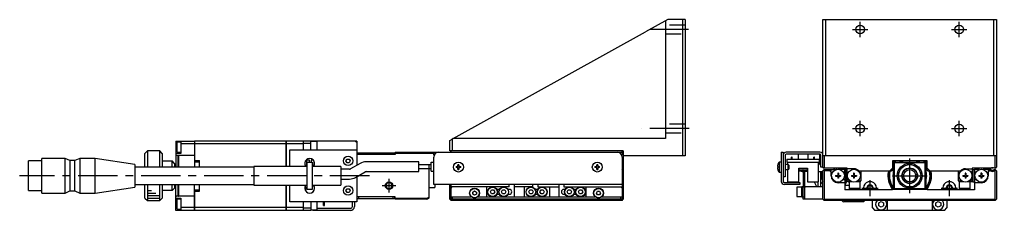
# Model space of a CAD drawing. Extents: x 0 to 808, y -8 to 686.
# Drawn here: x 414.1 to 808.2, y 310.1 to 387.1 of the extents above; entities that cross this region are included whole.
import ezdxf

# ---------------------------------------------------------------- set-up
doc = ezdxf.new("R2010")
doc.units = 0
doc.header["$LTSCALE"] = 0.5
doc.linetypes.add('CENTER', pattern=[50.8, 31.75, -6.35, 6.35, -6.35])
doc.linetypes.add('DASHED', pattern=[19.05, 12.7, -6.35])
for name, color, linetype in [('MSM_CENTER', 1, 'CENTER'), ('MSM_CONTINUOUS', 7, 'CONTINUOUS'), ('MSM_DASHED', 4, 'DASHED'), ('MSM_NARROW', 5, 'CONTINUOUS')]:
    doc.layers.add(name, color=color, linetype=linetype)

msp = doc.modelspace()

# ---------------------------------------------------------------- linework, layer by layer
at = {"layer": 'MSM_CENTER'}
for p, q in [((753.18, 380.02), (753.18, 386.22)), ((793.18, 380.02), (793.18, 386.22)), ((683.95, 383.12), (668.44, 383.12)), ((750.08, 383.12), (756.28, 383.12)), ((790.08, 383.12), (796.28, 383.12)), ((684.22, 343.12), (665.16, 343.12)), ((750.08, 343.12), (756.28, 343.12)), ((753.18, 340.02), (753.18, 346.22)), ((790.08, 343.12), (796.28, 343.12)), ((793.18, 340.02), (793.18, 346.22)), ((773.18, 317.12), (773.18, 331.12)), ((555.21, 324.12), (414.11, 324.12)), ((766.18, 324.12), (780.18, 324.12)), ((560.36, 320.12), (565.96, 320.12)), ((563.16, 317.32), (563.16, 322.92)), ((757.18, 315.87), (757.18, 322.37)), ((789.18, 315.87), (789.18, 322.37)), ((753.93, 319.12), (760.43, 319.12)), ((785.93, 319.12), (792.43, 319.12))]:
    msp.add_line(p, q, dxfattribs=at)
at = {"layer": 'MSM_CONTINUOUS'}
for p, q in [((675.66, 387.12), (666.66, 382.13)), ((674.66, 386.56), (674.66, 339.12)), ((682.66, 387.12), (675.66, 387.12)), ((681.66, 332.12), (681.66, 387.12)), ((682.66, 387.12), (682.66, 332.12)), ((738.18, 387.12), (808.18, 387.12)), ((738.18, 327.62), (738.18, 387.12)), ((739.18, 387.12), (739.18, 332.12)), ((807.18, 332.12), (807.18, 387.12)), ((808.18, 387.12), (808.18, 327.62)), ((589.06, 339.12), (666.66, 382.13)), ((589.06, 339.12), (588.66, 338.89)), ((674.66, 339.12), (589.06, 339.12)), ((477.16, 338.12), (477.16, 327.62)), ((477.16, 338.12), (484.66, 338.12)), ((477.66, 333.62), (477.66, 337.62)), ((479.16, 337.62), (477.66, 337.62)), ((479.16, 338.12), (479.16, 333.12)), ((484.66, 336.96), (479.16, 336.96)), ((484.66, 338.12), (484.66, 327.62)), ((484.66, 338.11), (484.71, 338.11)), ((484.66, 336.96), (484.71, 336.96)), ((484.71, 338.12), (484.71, 329.77)), ((521.66, 338.12), (484.71, 338.12)), ((521.66, 336.96), (484.71, 336.96)), ((521.66, 327.87), (521.66, 338.12)), ((521.66, 338.11), (521.71, 338.11)), ((521.66, 336.96), (521.71, 336.96)), ((521.71, 338.12), (521.71, 327.87)), ((550.16, 338.12), (521.71, 338.12)), ((528.66, 336.96), (521.71, 336.96)), ((528.66, 334.62), (528.66, 338.12)), ((531.66, 337.12), (528.66, 337.12)), ((531.66, 334.62), (531.66, 338.12)), ((534.16, 337.87), (531.66, 337.87)), ((534.16, 334.62), (534.16, 337.87)), ((549.66, 338.12), (550.16, 337.62)), ((550.16, 338.12), (550.16, 328.34)), ((587.66, 338.34), (588.66, 338.89)), ((587.66, 334.12), (587.66, 338.34)), ((588.66, 338.89), (588.66, 334.12)), ((423.16, 317.12), (423.16, 331.12)), ((432.46, 331.12), (423.16, 331.12)), ((432.46, 317.12), (432.46, 331.12)), ((434.46, 330.27), (432.46, 331.12)), ((438.46, 331.12), (436.46, 330.27)), ((438.46, 331.12), (438.46, 317.12)), ((444.66, 331.12), (438.46, 331.12)), ((444.66, 317.12), (444.66, 331.12)), ((460.66, 328.69), (444.66, 331.12)), ((465.66, 334.12), (464.66, 333.12)), ((464.66, 327.62), (464.66, 333.12)), ((465.66, 334.12), (465.66, 327.62)), ((470.66, 334.12), (465.66, 334.12)), ((470.66, 327.62), (470.66, 334.12)), ((471.66, 333.12), (470.66, 334.12)), ((471.66, 333.12), (471.66, 327.62)), ((477.16, 334.62), (477.66, 334.62)), ((479.16, 333.12), (477.16, 333.12)), ((477.36, 332.35), (477.16, 332.35)), ((477.36, 332.37), (477.36, 332.35)), ((477.36, 332.37), (478.16, 332.37)), ((477.66, 333.62), (479.16, 333.62)), ((478.16, 327.62), (478.16, 332.37)), ((478.16, 332.32), (478.21, 332.32)), ((478.21, 332.37), (478.21, 327.62)), ((478.21, 332.37), (484.66, 332.37)), ((523.16, 334.62), (550.16, 334.62)), ((523.16, 327.87), (523.16, 334.62)), ((565.66, 332.62), (550.16, 332.62)), ((550.36, 332.62), (550.36, 333.42)), ((550.36, 333.42), (565.36, 333.42)), ((550.86, 333.42), (550.86, 332.62)), ((564.86, 332.62), (564.86, 333.42)), ((565.36, 333.42), (565.36, 332.62)), ((565.66, 333.62), (565.66, 332.62)), ((565.66, 333.62), (657.16, 333.62)), ((581.16, 333.12), (565.66, 333.12)), ((581.16, 332.42), (581.16, 333.62)), ((581.16, 320.62), (581.16, 331.62)), ((657.66, 334.12), (587.66, 334.12)), ((588.01, 333.77), (587.86, 333.62)), ((588.36, 334.12), (588.01, 333.77)), ((588.16, 333.62), (588.01, 333.77)), ((657.31, 333.77), (656.96, 334.12)), ((657.31, 333.77), (657.16, 333.62)), ((657.16, 333.62), (657.16, 332.42)), ((657.16, 331.62), (657.16, 314.62)), ((657.66, 333.42), (657.31, 333.77)), ((657.66, 334.12), (657.66, 314.62)), ((682.66, 332.12), (657.66, 332.12)), ((721.38, 333.62), (721.38, 321.82)), ((721.38, 333.62), (722.18, 333.62)), ((722.18, 333.62), (722.18, 321.92)), ((722.98, 332.42), (722.98, 323.62)), ((736.98, 333.62), (723.38, 333.62)), ((736.98, 332.82), (723.38, 332.82)), ((725.81, 331.62), (725.56, 331.62)), ((725.56, 330.82), (725.56, 331.62)), ((725.81, 330.82), (725.81, 331.62)), ((728.18, 332.82), (728.18, 330.82)), ((732.18, 330.82), (732.18, 332.82)), ((734.81, 331.62), (734.56, 331.62)), ((734.56, 330.82), (734.56, 331.62)), ((734.81, 330.82), (734.81, 331.62)), ((736.88, 328.62), (736.88, 332.62)), ((737.33, 332.62), (736.88, 332.62)), ((737.38, 327.62), (737.38, 332.42)), ((808.18, 332.12), (738.18, 332.12)), ((738.68, 332.12), (738.68, 327.12)), ((807.68, 327.12), (807.68, 332.12)), ((417.66, 318.17), (417.66, 330.07)), ((423.16, 330.07), (417.66, 330.07)), ((434.46, 330.27), (434.46, 317.97)), ((436.46, 330.27), (434.46, 330.27)), ((436.46, 317.97), (436.46, 330.27)), ((460.66, 328.69), (460.66, 319.55)), ((508.66, 327.62), (460.66, 327.62)), ((471.66, 330.12), (475.66, 330.12)), ((475.66, 327.62), (475.66, 330.12)), ((476.66, 329.12), (475.66, 330.12)), ((476.66, 329.12), (476.66, 327.62)), ((484.66, 329.77), (486.66, 329.77)), ((484.71, 330.27), (486.66, 330.27)), ((486.66, 327.62), (486.66, 330.27)), ((508.66, 327.87), (508.66, 320.37)), ((530.16, 327.87), (508.66, 327.87)), ((531.08, 330.34), (529.83, 330.34)), ((529.83, 330.34), (529.83, 328.34)), ((529.83, 328.34), (530.16, 328.34)), ((530.16, 329.62), (532.16, 329.62)), ((530.16, 318.62), (530.16, 329.62)), ((531.08, 329.62), (531.08, 330.34)), ((532.74, 330.34), (531.74, 330.34)), ((531.74, 330.34), (531.74, 329.62)), ((532.16, 329.62), (532.16, 318.62)), ((532.16, 328.34), (532.99, 328.34)), ((543.66, 327.87), (532.16, 327.87)), ((532.99, 328.34), (532.99, 329.92)), ((543.66, 327.87), (543.66, 320.37)), ((545.79, 330.12), (546.22, 330.87)), ((546.22, 329.37), (545.79, 330.12)), ((546.22, 330.87), (547.09, 330.87)), ((547.09, 329.37), (546.22, 329.37)), ((547.09, 330.87), (547.52, 330.12)), ((547.52, 330.12), (547.09, 329.37)), ((551.46, 329.1), (547.66, 326.9)), ((575.16, 329.77), (553.96, 329.77)), ((575.16, 325.77), (575.16, 329.77)), ((580.16, 328.52), (575.16, 328.52)), ((579.16, 328.52), (579.16, 315.12)), ((580.16, 325.92), (580.16, 329.62)), ((580.16, 329.62), (581.16, 329.62)), ((590.23, 327.82), (590.96, 327.82)), ((590.96, 327.42), (590.23, 327.42)), ((590.96, 327.82), (590.96, 328.55)), ((590.96, 326.69), (590.96, 327.42)), ((591.36, 328.55), (591.36, 327.82)), ((591.36, 327.82), (592.08, 327.82)), ((591.36, 327.42), (591.36, 326.69)), ((592.08, 327.42), (591.36, 327.42)), ((646.23, 327.82), (646.96, 327.82)), ((646.96, 327.42), (646.23, 327.42)), ((646.96, 327.82), (646.96, 328.55)), ((646.96, 326.69), (646.96, 327.42)), ((647.36, 328.55), (647.36, 327.82)), ((647.36, 327.82), (648.08, 327.82)), ((647.36, 327.42), (647.36, 326.69)), ((648.08, 327.42), (647.36, 327.42)), ((657.16, 327.62), (657.66, 327.12)), ((657.66, 327.12), (657.16, 327.12)), ((719.79, 327.82), (719.93, 327.82)), ((719.93, 327.42), (719.79, 327.42)), ((719.93, 328.57), (719.93, 328.55)), ((719.93, 327.82), (719.93, 327.42)), ((720.48, 329.62), (720.48, 325.62)), ((721.38, 329.62), (720.48, 329.62)), ((724.18, 328.62), (722.98, 328.62)), ((723.68, 330.82), (723.68, 329.62)), ((723.68, 330.82), (736.68, 330.82)), ((723.68, 329.62), (736.68, 329.62)), ((723.93, 329.62), (723.93, 328.62)), ((724.18, 326.62), (724.18, 328.62)), ((724.38, 328.42), (724.18, 328.62)), ((724.38, 328.42), (724.38, 326.82)), ((728.43, 327.12), (731.93, 327.12)), ((728.43, 321.62), (728.43, 327.12)), ((731.93, 327.12), (731.93, 321.62)), ((736.43, 321.62), (736.43, 329.62)), ((736.68, 330.82), (736.68, 329.62)), ((736.88, 329.77), (736.68, 329.77)), ((736.88, 328.62), (737.38, 328.62)), ((738.18, 327.62), (737.38, 327.62)), ((738.18, 327.62), (738.68, 327.12)), ((747.98, 327.12), (738.68, 327.12)), ((742.91, 326.62), (742.91, 327.12)), ((745.68, 327.12), (745.68, 326.62)), ((746.18, 327.12), (746.18, 326.62)), ((747.18, 327.12), (747.18, 320.12)), ((747.98, 325.67), (747.98, 327.12)), ((764.97, 325.92), (766.18, 327.12)), ((780.18, 330.12), (766.18, 330.12)), ((766.18, 330.12), (766.18, 326.42)), ((766.68, 328.82), (767.48, 329.62)), ((766.68, 319.42), (766.68, 328.82)), ((766.98, 329.12), (766.98, 319.12)), ((779.18, 329.32), (767.18, 329.32)), ((767.48, 329.62), (778.88, 329.62)), ((778.88, 329.62), (779.18, 329.32)), ((779.38, 329.12), (779.18, 329.32)), ((779.38, 319.12), (779.38, 329.12)), ((779.38, 329.12), (779.68, 328.82)), ((779.68, 328.82), (779.68, 319.42)), ((780.18, 326.42), (780.18, 330.12)), ((780.18, 327.12), (781.39, 325.92)), ((806.68, 327.12), (798.38, 327.12)), ((798.38, 327.12), (798.38, 325.67)), ((806.68, 327.12), (806.68, 327.36)), ((807.68, 327.12), (807.24, 327.12)), ((807.68, 327.12), (808.18, 327.62)), ((547.16, 326.77), (543.66, 326.77)), ((549.66, 323.44), (553.46, 325.63)), ((550.16, 323.72), (550.16, 313.62)), ((553.96, 325.77), (575.16, 325.77)), ((575.16, 327.02), (580.16, 327.02)), ((580.16, 325.92), (581.16, 325.92)), ((657.66, 326.92), (657.16, 326.92)), ((657.26, 326.72), (657.16, 326.72)), ((657.66, 326.12), (657.16, 326.62)), ((657.41, 326.37), (657.16, 326.12)), ((657.56, 326.42), (657.56, 326.22)), ((719.93, 326.69), (719.93, 326.67)), ((720.48, 325.62), (721.38, 325.62)), ((722.98, 323.62), (722.18, 323.62)), ((722.98, 326.62), (724.18, 326.62)), ((723.93, 326.62), (723.93, 321.62)), ((724.18, 326.62), (724.38, 326.82)), ((731.93, 326.42), (728.43, 326.42)), ((731.93, 325.92), (728.43, 325.92)), ((731.93, 325.77), (730.18, 325.77)), ((730.18, 325.62), (730.68, 325.62)), ((730.18, 325.62), (730.18, 319.62)), ((730.68, 325.62), (730.68, 314.62)), ((736.43, 325.77), (738.18, 325.77)), ((737.18, 325.77), (737.18, 319.62)), ((738.68, 326.62), (738.18, 326.12)), ((738.18, 314.62), (738.18, 326.12)), ((738.68, 326.12), (738.43, 326.37)), ((738.68, 326.62), (743.57, 326.62)), ((738.68, 326.12), (738.68, 314.62)), ((740.98, 326.12), (738.68, 326.12)), ((741.48, 326.47), (740.98, 326.12)), ((740.98, 326.12), (741.48, 325.62)), ((741.48, 324.12), (741.48, 326.62)), ((743.28, 324.26), (744.08, 324.26)), ((743.28, 324.26), (743.28, 323.97)), ((743.28, 323.97), (744.08, 323.97)), ((743.81, 324.26), (743.81, 323.97)), ((744.43, 325.12), (744.14, 325.12)), ((744.14, 325.12), (744.14, 324.32)), ((744.14, 324.59), (744.43, 324.59)), ((744.14, 323.91), (744.14, 323.12)), ((744.14, 323.65), (744.43, 323.65)), ((744.43, 325.12), (744.43, 324.32)), ((744.43, 323.91), (744.43, 323.12)), ((744.49, 324.26), (745.28, 324.26)), ((744.49, 323.97), (745.28, 323.97)), ((744.75, 323.97), (744.75, 324.26)), ((746.98, 326.62), (744.99, 326.62)), ((745.28, 324.26), (745.28, 323.97)), ((746.98, 325.67), (746.72, 325.52)), ((746.98, 325.67), (746.98, 326.62)), ((747.18, 326.62), (747.78, 326.62)), ((747.78, 321.62), (747.78, 326.62)), ((750.68, 326.92), (747.98, 326.92)), ((747.98, 325.67), (748.2, 325.54)), ((749.68, 324.26), (750.48, 324.26)), ((749.68, 324.26), (749.68, 323.97)), ((749.68, 323.97), (750.48, 323.97)), ((750.21, 324.26), (750.21, 323.97)), ((750.83, 325.12), (750.54, 325.12)), ((750.54, 325.12), (750.54, 324.32)), ((750.54, 324.59), (750.83, 324.59)), ((750.54, 323.91), (750.54, 323.12)), ((750.54, 323.65), (750.83, 323.65)), ((750.83, 325.12), (750.83, 324.32)), ((750.83, 323.91), (750.83, 323.12)), ((750.89, 324.26), (751.68, 324.26)), ((750.89, 323.97), (751.68, 323.97)), ((751.15, 323.97), (751.15, 324.26)), ((751.68, 324.26), (751.68, 323.97)), ((765.68, 325.92), (752.83, 325.92)), ((753.48, 325.92), (753.48, 322.12)), ((766.18, 326.42), (765.68, 325.92)), ((780.68, 325.92), (780.18, 326.42)), ((793.54, 325.92), (780.68, 325.92)), ((792.88, 322.12), (792.88, 325.92)), ((794.68, 324.26), (795.48, 324.26)), ((794.68, 324.26), (794.68, 323.97)), ((794.68, 323.97), (795.48, 323.97)), ((795.21, 324.26), (795.21, 323.97)), ((795.83, 325.12), (795.54, 325.12)), ((795.54, 325.12), (795.54, 324.32)), ((795.54, 324.59), (795.83, 324.59)), ((795.54, 323.91), (795.54, 323.12)), ((795.54, 323.65), (795.83, 323.65)), ((795.68, 326.92), (798.38, 326.92)), ((795.83, 325.12), (795.83, 324.32)), ((795.83, 323.91), (795.83, 323.12)), ((795.89, 324.26), (796.68, 324.26)), ((795.89, 323.97), (796.68, 323.97)), ((796.15, 323.97), (796.15, 324.26)), ((796.68, 324.26), (796.68, 323.97)), ((798.38, 325.67), (798.16, 325.54)), ((798.58, 326.62), (799.18, 326.62)), ((798.58, 321.62), (798.58, 326.62)), ((799.18, 321.62), (799.18, 326.62)), ((799.38, 326.62), (799.38, 325.67)), ((801.37, 326.62), (799.38, 326.62)), ((799.38, 325.67), (799.64, 325.52)), ((801.08, 324.26), (801.88, 324.26)), ((801.08, 324.26), (801.08, 323.97)), ((801.08, 323.97), (801.88, 323.97)), ((801.61, 324.26), (801.61, 323.97)), ((802.23, 325.12), (801.94, 325.12)), ((801.94, 325.12), (801.94, 324.32)), ((801.94, 324.59), (802.23, 324.59)), ((801.94, 323.91), (801.94, 323.12)), ((801.94, 323.65), (802.23, 323.65)), ((802.23, 325.12), (802.23, 324.32)), ((802.23, 323.91), (802.23, 323.12)), ((802.29, 324.26), (803.08, 324.26)), ((802.29, 323.97), (803.08, 323.97)), ((802.55, 323.97), (802.55, 324.26)), ((805.92, 326.62), (802.79, 326.62)), ((803.08, 324.26), (803.08, 323.97)), ((804.88, 326.62), (804.88, 324.12)), ((805.38, 326.12), (804.88, 326.47)), ((804.88, 325.62), (805.38, 326.12)), ((805.75, 326.12), (805.38, 326.12)), ((805.75, 326.12), (805.92, 326.62)), ((807.41, 326.12), (807.24, 326.62)), ((807.24, 326.62), (807.68, 326.62)), ((807.68, 326.12), (807.41, 326.12)), ((807.68, 326.62), (808.18, 326.12)), ((807.93, 326.37), (807.68, 326.12)), ((807.68, 314.62), (807.68, 326.12)), ((808.18, 326.12), (808.18, 314.62)), ((444.66, 317.12), (460.66, 319.55)), ((460.66, 320.62), (508.66, 320.62)), ((464.66, 315.12), (464.66, 320.62)), ((465.66, 320.62), (465.66, 314.12)), ((470.66, 314.12), (470.66, 320.62)), ((471.66, 320.62), (471.66, 315.12)), ((475.66, 318.12), (475.66, 320.62)), ((476.66, 320.62), (476.66, 319.12)), ((477.16, 310.12), (477.16, 320.62)), ((478.16, 315.87), (478.16, 320.62)), ((478.21, 320.62), (478.21, 315.87)), ((484.66, 310.12), (484.66, 320.62)), ((486.66, 317.96), (486.66, 320.62)), ((508.66, 320.37), (530.16, 320.37)), ((521.66, 310.12), (521.66, 320.37)), ((521.71, 320.37), (521.71, 310.12)), ((523.16, 313.62), (523.16, 320.37)), ((529.47, 320.19), (529.66, 320.19)), ((529.66, 320.37), (529.66, 320.19)), ((532.16, 320.37), (543.66, 320.37)), ((543.66, 322.77), (547.16, 322.77)), ((579.16, 319.37), (581.66, 319.37)), ((657.16, 320.62), (581.16, 320.62)), ((581.66, 320.62), (581.66, 319.37)), ((587.66, 314.62), (587.66, 320.62)), ((588.16, 314.62), (588.16, 320.62)), ((588.16, 319.12), (588.66, 319.62)), ((611.66, 319.62), (588.16, 319.62)), ((602.66, 315.62), (602.66, 319.62)), ((611.66, 319.62), (611.66, 320.62)), ((613.66, 320.62), (613.66, 315.62)), ((621.16, 319.62), (613.66, 319.62)), ((617.86, 315.62), (617.86, 319.62)), ((621.16, 319.62), (621.16, 320.62)), ((623.16, 320.62), (623.16, 319.62)), ((623.16, 319.62), (631.66, 319.62)), ((627.86, 319.62), (627.86, 315.62)), ((631.66, 320.62), (631.66, 315.62)), ((633.66, 320.62), (633.66, 319.62)), ((633.66, 319.62), (657.16, 319.62)), ((642.66, 315.62), (642.66, 319.62)), ((656.66, 319.62), (657.16, 319.12)), ((728.88, 320.62), (722.58, 320.62)), ((722.68, 321.42), (728.88, 321.42)), ((723.93, 321.62), (728.43, 321.62)), ((727.68, 319.52), (727.68, 315.72)), ((729.68, 319.52), (727.68, 319.52)), ((728.88, 321.42), (728.88, 320.62)), ((729.68, 315.62), (729.68, 319.62)), ((738.18, 319.62), (729.68, 319.62)), ((730.18, 315.62), (730.18, 319.62)), ((730.68, 319.12), (731.18, 319.62)), ((731.93, 321.62), (732.93, 321.62)), ((732.93, 321.72), (735.43, 321.72)), ((732.93, 321.62), (732.93, 321.72)), ((733.73, 321.72), (733.73, 321.62)), ((733.73, 321.62), (734.63, 321.62)), ((734.11, 321.72), (734.11, 321.62)), ((734.26, 321.72), (734.26, 321.62)), ((734.63, 321.72), (734.63, 321.62)), ((735.43, 321.62), (735.43, 321.72)), ((735.43, 321.62), (736.43, 321.62)), ((736.18, 321.62), (736.18, 319.62)), ((744.43, 323.12), (744.14, 323.12)), ((746.98, 321.32), (744.28, 321.32)), ((746.72, 322.72), (746.98, 322.57)), ((746.98, 322.57), (746.98, 318.42)), ((748.73, 320.12), (746.98, 320.12)), ((747.18, 321.62), (747.78, 321.62)), ((747.98, 322.57), (748.2, 322.7)), ((747.98, 322.12), (747.98, 322.57)), ((747.98, 322.12), (749.02, 322.12)), ((747.98, 322.12), (748.48, 321.62)), ((749.97, 321.62), (748.48, 321.62)), ((748.73, 321.62), (748.73, 318.42)), ((750.83, 323.12), (750.54, 323.12)), ((753.23, 321.62), (751.39, 321.62)), ((752.34, 322.12), (753.48, 322.12)), ((752.98, 321.62), (753.48, 322.12)), ((753.18, 321.62), (753.18, 321.82)), ((753.23, 318.42), (753.23, 321.62)), ((767.48, 318.62), (766.68, 319.42)), ((770.02, 320.92), (770.21, 320.92)), ((770.43, 320.69), (770.21, 320.92)), ((770.43, 320.69), (770.26, 320.69)), ((770.43, 320.55), (770.43, 320.69)), ((776.16, 320.92), (775.93, 320.69)), ((776.1, 320.69), (775.93, 320.69)), ((775.93, 320.69), (775.93, 320.55)), ((775.93, 320.55), (775.93, 320.55)), ((776.16, 320.92), (776.34, 320.92)), ((779.68, 319.42), (779.38, 319.12)), ((792.88, 322.12), (793.38, 321.62)), ((792.88, 322.12), (794.02, 322.12)), ((794.97, 321.62), (793.13, 321.62)), ((793.13, 321.62), (793.13, 318.42)), ((793.18, 321.62), (793.18, 321.82)), ((795.83, 323.12), (795.54, 323.12)), ((797.88, 321.62), (796.39, 321.62)), ((797.34, 322.12), (798.38, 322.12)), ((797.63, 318.42), (797.63, 321.62)), ((797.88, 321.62), (798.38, 322.12)), ((798.38, 322.57), (798.16, 322.7)), ((798.38, 322.57), (798.38, 322.12)), ((798.58, 321.62), (799.18, 321.62)), ((799.64, 322.72), (799.38, 322.57)), ((799.38, 322.57), (799.38, 318.42)), ((802.08, 321.32), (799.38, 321.32)), ((802.23, 323.12), (801.94, 323.12)), ((417.66, 318.17), (423.16, 318.17)), ((423.16, 317.12), (432.46, 317.12)), ((432.46, 317.12), (434.46, 317.97)), ((434.46, 317.97), (436.46, 317.97)), ((436.46, 317.97), (438.46, 317.12)), ((438.46, 317.12), (444.66, 317.12)), ((475.66, 318.12), (471.66, 318.12)), ((475.66, 318.12), (476.66, 319.12)), ((477.16, 315.89), (477.36, 315.89)), ((477.36, 315.89), (477.36, 315.87)), ((478.16, 315.87), (477.36, 315.87)), ((478.16, 315.92), (478.21, 315.92)), ((484.66, 315.87), (478.21, 315.87)), ((484.66, 318.46), (486.66, 318.46)), ((484.71, 318.46), (484.71, 310.12)), ((484.71, 317.96), (486.66, 317.96)), ((529.66, 319.19), (529.16, 319.19)), ((529.2, 318.69), (529.66, 318.69)), ((529.66, 319.19), (529.66, 318.69)), ((532.16, 318.62), (530.16, 318.62)), ((545.79, 318.12), (546.22, 318.87)), ((546.22, 317.37), (545.79, 318.12)), ((546.22, 318.87), (547.09, 318.87)), ((547.09, 317.37), (546.22, 317.37)), ((547.09, 318.87), (547.52, 318.12)), ((547.52, 318.12), (547.09, 317.37)), ((565.66, 315.62), (550.16, 315.62)), ((550.36, 314.82), (550.36, 315.62)), ((550.86, 315.62), (550.86, 314.82)), ((564.86, 314.82), (564.86, 315.62)), ((565.36, 315.62), (565.36, 314.82)), ((565.66, 314.62), (565.66, 315.62)), ((578.54, 315.12), (579.16, 315.42)), ((588.16, 315.62), (596.33, 315.62)), ((588.66, 315.62), (588.66, 314.62)), ((596.91, 317.55), (597.66, 317.98)), ((596.91, 316.68), (596.91, 317.55)), ((597.66, 316.25), (596.91, 316.68)), ((597.66, 317.98), (598.41, 317.55)), ((598.41, 316.68), (597.66, 316.25)), ((598.41, 317.55), (598.41, 316.68)), ((598.98, 315.62), (646.33, 315.62)), ((604.04, 317.62), (604.47, 318.37)), ((604.47, 316.87), (604.04, 317.62)), ((604.47, 318.37), (605.34, 318.37)), ((605.34, 316.87), (604.47, 316.87)), ((605.34, 318.37), (605.77, 317.62)), ((605.77, 317.62), (605.34, 316.87)), ((607.67, 318.62), (606.64, 318.62)), ((606.64, 316.62), (607.67, 316.62)), ((608.54, 317.62), (608.97, 318.37)), ((608.97, 316.87), (608.54, 317.62)), ((608.97, 318.37), (609.84, 318.37)), ((609.84, 316.87), (608.97, 316.87)), ((609.84, 318.37), (610.27, 317.62)), ((610.27, 317.62), (609.84, 316.87)), ((611.66, 318.62), (611.14, 318.62)), ((611.14, 316.62), (611.66, 316.62)), ((619.54, 317.62), (619.97, 318.37)), ((619.97, 316.87), (619.54, 317.62)), ((619.97, 318.37), (620.84, 318.37)), ((620.84, 316.87), (619.97, 316.87)), ((620.84, 318.37), (621.27, 317.62)), ((621.27, 317.62), (620.84, 316.87)), ((623.17, 318.62), (622.14, 318.62)), ((622.14, 316.62), (623.17, 316.62)), ((624.04, 317.62), (624.47, 318.37)), ((624.47, 316.87), (624.04, 317.62)), ((624.47, 318.37), (625.34, 318.37)), ((625.34, 316.87), (624.47, 316.87)), ((625.34, 318.37), (625.77, 317.62)), ((625.77, 317.62), (625.34, 316.87)), ((634.17, 318.62), (633.66, 318.62)), ((633.66, 316.62), (634.17, 316.62)), ((635.04, 317.62), (635.47, 318.37)), ((635.47, 316.87), (635.04, 317.62)), ((635.47, 318.37), (636.34, 318.37)), ((636.34, 316.87), (635.47, 316.87)), ((636.34, 318.37), (636.77, 317.62)), ((636.77, 317.62), (636.34, 316.87)), ((638.67, 318.62), (637.64, 318.62)), ((637.64, 316.62), (638.67, 316.62)), ((639.54, 317.62), (639.97, 318.37)), ((639.97, 316.87), (639.54, 317.62)), ((639.97, 318.37), (640.84, 318.37)), ((640.84, 316.87), (639.97, 316.87)), ((640.84, 318.37), (641.27, 317.62)), ((641.27, 317.62), (640.84, 316.87)), ((646.79, 317.12), (647.22, 317.87)), ((647.22, 316.37), (646.79, 317.12)), ((647.22, 317.87), (648.09, 317.87)), ((648.09, 316.37), (647.22, 316.37)), ((648.09, 317.87), (648.52, 317.12)), ((648.52, 317.12), (648.09, 316.37)), ((648.98, 315.62), (657.16, 315.62)), ((656.66, 314.62), (656.66, 315.62)), ((727.68, 315.72), (729.68, 315.72)), ((729.68, 315.62), (730.68, 315.62)), ((730.18, 314.62), (730.18, 315.62)), ((766.18, 318.42), (746.98, 318.42)), ((748.73, 319.12), (753.23, 319.12)), ((766.18, 318.42), (766.18, 318.62)), ((780.18, 318.62), (766.18, 318.62)), ((767.18, 318.92), (779.18, 318.92)), ((779.18, 318.92), (778.88, 318.62)), ((779.18, 318.92), (779.38, 319.12)), ((780.18, 318.42), (780.18, 318.62)), ((799.38, 318.42), (780.18, 318.42)), ((793.13, 319.12), (797.63, 319.12)), ((464.66, 315.12), (465.66, 314.12)), ((465.66, 314.12), (470.66, 314.12)), ((470.66, 314.12), (471.66, 315.12)), ((477.16, 315.12), (479.16, 315.12)), ((477.16, 313.62), (477.66, 313.62)), ((477.66, 310.62), (477.66, 314.62)), ((479.16, 314.62), (477.66, 314.62)), ((479.16, 315.12), (479.16, 310.12)), ((550.16, 313.62), (523.16, 313.62)), ((528.66, 310.12), (528.66, 313.62)), ((531.66, 313.62), (531.66, 310.12)), ((534.16, 310.37), (534.16, 313.62)), ((536.66, 312.12), (536.66, 313.62)), ((536.66, 312.12), (537.16, 312.12)), ((537.16, 312.12), (537.16, 313.62)), ((548.36, 311.72), (548.36, 313.62)), ((549.16, 313.62), (549.16, 311.72)), ((565.36, 314.82), (550.16, 314.82)), ((565.66, 315.12), (578.54, 315.12)), ((578.66, 314.62), (565.66, 314.62)), ((578.04, 314.62), (578.54, 315.12)), ((579.16, 315.12), (578.66, 314.62)), ((587.66, 314.62), (588.16, 314.12)), ((587.91, 314.37), (588.16, 314.62)), ((657.16, 314.62), (588.16, 314.62)), ((657.16, 314.12), (588.16, 314.12)), ((657.16, 314.62), (657.41, 314.37)), ((657.16, 314.12), (657.66, 314.62)), ((738.18, 314.62), (730.18, 314.62)), ((738.18, 314.62), (738.68, 314.12)), ((738.43, 314.37), (738.68, 314.62)), ((738.68, 314.62), (807.68, 314.62)), ((807.68, 314.12), (738.68, 314.12)), ((754.68, 313.62), (746.68, 313.62)), ((754.68, 314.12), (754.68, 313.62)), ((758.18, 311.12), (758.18, 314.12)), ((760.68, 313.19), (761.68, 313.77)), ((760.68, 312.04), (760.68, 313.19)), ((761.68, 311.46), (760.68, 312.04)), ((761.68, 313.77), (762.68, 313.19)), ((762.68, 312.04), (761.68, 311.46)), ((762.68, 313.19), (762.68, 312.04)), ((764.18, 310.12), (764.18, 314.12)), ((782.18, 314.12), (782.18, 310.12)), ((783.68, 313.19), (784.68, 313.77)), ((783.68, 312.04), (783.68, 313.19)), ((784.68, 311.46), (783.68, 312.04)), ((784.68, 313.77), (785.68, 313.19)), ((785.68, 312.04), (784.68, 311.46)), ((785.68, 313.19), (785.68, 312.04)), ((788.18, 314.12), (788.18, 311.12)), ((807.68, 314.62), (807.93, 314.37)), ((808.18, 314.62), (807.68, 314.12)), ((484.66, 310.12), (477.16, 310.12)), ((477.66, 310.62), (479.16, 310.62)), ((484.66, 311.27), (479.16, 311.27)), ((484.66, 311.28), (484.71, 311.28)), ((484.66, 310.13), (484.71, 310.13)), ((521.66, 311.27), (484.71, 311.27)), ((521.66, 310.12), (484.71, 310.12)), ((521.66, 311.28), (521.71, 311.28)), ((521.66, 310.13), (521.71, 310.13)), ((528.66, 311.27), (521.71, 311.27)), ((531.66, 310.12), (521.71, 310.12)), ((528.66, 311.12), (531.66, 311.12)), ((531.66, 310.37), (534.16, 310.37)), ((532.36, 310.12), (532.36, 310.37)), ((547.56, 310.12), (532.36, 310.12)), ((532.86, 310.37), (532.86, 310.12)), ((547.56, 310.92), (534.16, 310.92)), ((758.18, 311.12), (759.18, 310.12)), ((764.18, 310.12), (759.18, 310.12)), ((782.18, 310.12), (764.18, 310.12)), ((787.18, 310.12), (782.18, 310.12)), ((787.18, 310.12), (788.18, 311.12))]:
    msp.add_line(p, q, dxfattribs=at)
for centre, radius in [((753.18, 383.12), 1.75), ((793.18, 383.12), 1.75), ((753.18, 343.12), 1.75), ((793.18, 343.12), 1.75), ((546.66, 330.12), 1.9), ((591.16, 327.62), 2), ((647.16, 327.62), 2), ((773.18, 324.12), 5), ((773.18, 324.12), 4.5), ((773.18, 324.12), 3.15), ((773.18, 324.12), 3), ((744.28, 324.12), 2.6), ((750.68, 324.12), 2.6), ((795.68, 324.12), 2.6), ((802.08, 324.12), 2.6), ((546.66, 318.12), 1.9), ((604.91, 317.62), 2), ((604.91, 317.62), 1.9), ((609.41, 317.62), 2), ((609.41, 317.62), 1.9), ((620.41, 317.62), 2), ((620.41, 317.62), 1.9), ((624.91, 317.62), 2), ((624.91, 317.62), 1.9), ((635.91, 317.62), 2), ((635.91, 317.62), 1.9), ((640.41, 317.62), 2), ((640.41, 317.62), 1.9), ((597.66, 317.12), 2), ((597.66, 317.12), 1.9), ((647.66, 317.12), 2), ((647.66, 317.12), 1.9)]:
    msp.add_circle(centre, radius, dxfattribs=at)
at = {"layer": 'MSM_CONTINUOUS', "extrusion": (0, 0, -1)}
msp.add_circle((-563.16, 320.12), 1.23, dxfattribs=at)
at = {"layer": 'MSM_CONTINUOUS'}
for centre, radius, start, end in [((531.16, 329.12), 2, 321.3178, 218.6822), ((583.16, 331.62), 2, 90, 180), ((655.16, 331.62), 2, 0, 90), ((723.38, 332.42), 1.2, 90, 180), ((723.38, 332.42), 0.4, 90, 180), ((736.98, 332.42), 1.2, 0, 90), ((736.98, 332.42), 0.4, 0, 90), ((553.96, 324.77), 5, 90, 120), ((591.16, 327.62), 0.95, 167.8468, 192.1532), ((591.16, 327.62), 0.435, 152.6335, 207.3665), ((591.16, 327.62), 0.95, 77.8468, 102.1532), ((591.16, 327.62), 0.435, 62.6335, 117.3665), ((591.16, 327.62), 0.435, 242.6335, 297.3665), ((591.16, 327.62), 0.435, 332.6335, 27.3665), ((591.16, 327.62), 0.95, 347.8468, 12.1532), ((647.16, 327.62), 0.95, 167.8468, 192.1532), ((647.16, 327.62), 0.435, 152.6335, 207.3665), ((647.16, 327.62), 0.95, 77.8468, 102.1532), ((647.16, 327.62), 0.435, 62.6335, 117.3665), ((647.16, 327.62), 0.435, 242.6335, 297.3665), ((647.16, 327.62), 0.435, 332.6335, 27.3665), ((647.16, 327.62), 0.95, 347.8468, 12.1532), ((722.98, 327.62), 3.19, 163.0947, 176.4097), ((722.98, 327.62), 3.19, 183.5903, 196.9053), ((722.98, 327.62), 3.2, 141.3178, 162.73), ((728.68, 327.22), 0.25, 203.5782, 336.4218), ((730.18, 327.22), 0.25, 203.5782, 336.4218), ((731.68, 327.22), 0.25, 203.5782, 336.4218), ((740.91, 327.77), 2, 324.9004, 341.0344), ((741.18, 324.12), 3.75, 43.3295, 53.1301), ((741.18, 324.12), 4.57, 33.1038, 41.0301), ((741.18, 324.12), 7, 20.9248, 25.3769), ((773.18, 324.12), 8.2, 132.9703, 148.6119), ((773.18, 324.12), 9, 138.1897, 141.0576), ((773.18, 324.12), 8.8, 137.0141, 142.6982), ((773.18, 324.12), 8.5, 135.0991, 145.4397), ((773.18, 324.12), 6.8, 118.0725, 126.0189), ((773.18, 324.12), 6.5, 112.6199, 122.2042), ((773.18, 324.12), 6.5, 57.7958, 67.3801), ((773.18, 324.12), 6.8, 53.9811, 61.9275), ((773.18, 324.12), 8.2, 31.3881, 47.0297), ((773.18, 324.12), 8.5, 34.5603, 44.9009), ((773.18, 324.12), 8.8, 37.3018, 42.9859), ((773.18, 324.12), 9, 38.9424, 41.8103), ((806.58, 326.37), 1, 48.5904, 131.4096), ((547.16, 327.77), 1, 270, 300), ((547.16, 327.77), 5, 270, 300), ((553.96, 324.77), 1, 90, 120), ((591.16, 327.62), 0.95, 257.8468, 282.1532), ((647.16, 327.62), 0.95, 257.8468, 282.1532), ((657.26, 326.42), 0.3, 0, 90), ((722.98, 327.62), 3.2, 197.27, 218.6822), ((730.18, 327.77), 2, 247.6684, 292.3316), ((741.18, 324.12), 3.75, 153.8961, 216.8699), ((744.28, 324.12), 2.8, 180, 270), ((744.08, 324.32), 0.06, 270, 0), ((744.08, 323.91), 0.06, 0, 90), ((744.49, 324.32), 0.06, 180, 270), ((744.49, 323.91), 0.06, 90, 180), ((747.48, 324.12), 1.59, 100.8931, 126.1972), ((747.6, 324), 1.75, 120, 127.006), ((741.18, 324.12), 7, 13.7291, 19.463), ((747.48, 324.12), 1.59, 53.8028, 79.1069), ((747.37, 324), 1.75, 52.994, 61.3783), ((750.48, 324.32), 0.06, 270, 0), ((750.48, 323.91), 0.06, 0, 90), ((750.68, 324.12), 2.8, 40.0052, 90), ((750.89, 324.32), 0.06, 180, 270), ((750.89, 323.91), 0.06, 90, 180), ((773.18, 324.12), 8.8, 168.1971, 218.6822), ((773.18, 324.12), 8.5, 167.7742, 220.3202), ((773.18, 324.12), 8.2, 167.3196, 222.1236), ((773.18, 324.12), 6.8, 162.9174, 197.0826), ((773.18, 324.12), 8.2, 317.8764, 12.6804), ((773.18, 324.12), 8.5, 319.6798, 12.2258), ((773.18, 324.12), 6.8, 342.9174, 17.0826), ((773.18, 324.12), 8.8, 321.3178, 11.8029), ((795.68, 324.12), 2.8, 90, 139.9948), ((795.48, 324.32), 0.06, 270, 0), ((795.48, 323.91), 0.06, 0, 90), ((795.89, 324.32), 0.06, 180, 270), ((795.89, 323.91), 0.06, 90, 180), ((798.88, 324.12), 1.59, 100.8931, 126.1972), ((799, 324), 1.75, 118.6217, 127.006), ((798.88, 324.12), 1.59, 53.8028, 79.1069), ((798.77, 324), 1.75, 52.994, 60), ((801.88, 324.32), 0.06, 270, 0), ((801.88, 323.91), 0.06, 0, 90), ((802.08, 324.12), 2.8, 270, 0), ((802.29, 324.32), 0.06, 180, 270), ((802.29, 323.91), 0.06, 90, 180), ((806.58, 327.37), 1.5, 236.4427, 303.5573), ((806.58, 327.37), 1, 228.5904, 311.4096), ((531.16, 319.12), 2, 141.3178, 38.6822), ((722.58, 321.82), 1.2, 180, 270), ((722.68, 321.92), 0.5, 180, 270), ((741.18, 324.12), 7, 200.6561, 220.0052), ((741.18, 324.12), 4.57, 208.9226, 228.9699), ((747.48, 324.12), 1.59, 233.8028, 259.1069), ((747.6, 324.23), 1.75, 232.994, 240), ((741.18, 324.12), 7, 328.9973, 339.0752), ((747.48, 324.12), 1.59, 280.8931, 306.1972), ((741.18, 324.12), 7, 340.537, 346.2709), ((747.37, 324.23), 1.75, 298.6217, 307.006), ((757.18, 319.12), 2.6, 344.3815, 195.6185), ((757.18, 319.12), 1.01, 315.9346, 224.0654), ((789.18, 319.12), 2.6, 344.3815, 195.6185), ((789.18, 319.12), 1.01, 315.9346, 224.0654), ((798.88, 324.12), 1.59, 233.8028, 259.1069), ((799, 324.23), 1.75, 232.994, 241.3783), ((798.88, 324.12), 1.59, 280.8931, 306.1972), ((798.77, 324.23), 1.75, 300, 307.006), ((532.46, 317.45), 0.2, 75.0744, 180.8063), ((611.66, 317.62), 1, 270, 90), ((633.66, 317.62), 1, 90, 270), ((547.56, 311.72), 0.8, 270, 0), ((547.56, 311.72), 1.6, 270, 0), ((746.68, 314.62), 1, 210.0001, 270), ((761.68, 312.62), 2.25, 138.1897, 41.8103), ((784.68, 312.62), 2.25, 138.1897, 41.8103)]:
    msp.add_arc(centre, radius, start, end, dxfattribs=at)
at = {"layer": 'MSM_DASHED'}
for p, q in [((682.66, 384.87), (674.66, 384.87)), ((674.66, 381.37), (682.66, 381.37)), ((682.66, 344.87), (674.66, 344.87)), ((674.66, 341.37), (682.66, 341.37))]:
    msp.add_line(p, q, dxfattribs=at)
at = {"layer": 'MSM_NARROW'}
for p, q in [((775.93, 320.55), (775.93, 320.55)), ((465.66, 318.12), (467.36, 318.12)), ((465.66, 317.12), (469.06, 317.12)), ((465.66, 316.12), (470.66, 316.12)), ((465.66, 315.12), (470.66, 315.12))]:
    msp.add_line(p, q, dxfattribs=at)
for centre, radius in [((773.18, 324.12), 2.46), ((563.16, 320.12), 1.5)]:
    msp.add_circle(centre, radius, dxfattribs=at)
for centre in [(757.18, 319.12), (789.18, 319.12)]:
    msp.add_arc(centre, 1.25, 325.9442, 214.0558, dxfattribs=at)

doc.saveas('drawing.dxf')
